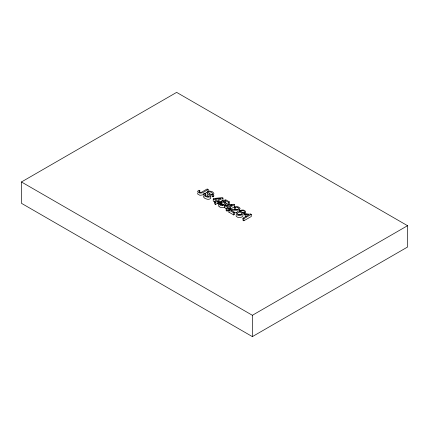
<?xml version="1.0" encoding="UTF-8"?>
<svg xmlns="http://www.w3.org/2000/svg" width="429" height="429" viewBox="0 0 429 429"><rect width="100%" height="100%" fill="white"/><g stroke="black" fill="none" stroke-linecap="round" stroke-linejoin="round"><path stroke-width="0.64" d="M198.981 191.522L199.823 190.669L199.823 192.267M236.148 215.256L236.111 215.916A3.137 1.813 0 0 0 236.433 216.506L237.816 217.347A3.024 1.743 0 0 0 238.824 217.562A2.933 1.695 0 0 0 239.468 217.583L240.127 217.519A3.952 2.279 0 0 0 241.581 217.095L242.744 216.264L242.986 215.186M197.967 192.986L197.742 193.297A2.263 1.308 0 0 0 197.812 194.139L199.898 195.281L202.257 195.002A7.722 4.462 0 0 0 203.132 194.557L207.609 191.977M220.157 203.105L220.463 202.82L219.235 202.467M241.355 210.843A2.965 1.716 0 0 1 243.007 210.687A1.791 1.035 0 0 1 244.45 211.738A2.542 1.469 0 0 1 243.988 212.371L244.021 214.521L244.991 214.999L244.991 212.864L245.608 212.146A2.622 1.512 0 0 0 245.672 211.701A2.638 1.523 0 0 0 245.511 211.261L243.806 210.194A3.041 1.754 0 0 0 242.776 210.012C240.353 210.092 236.62 211.122 236.111 213.781A3.137 1.813 0 0 0 236.433 214.377L237.816 215.219A3.024 1.743 0 0 0 238.824 215.428A2.933 1.695 0 0 0 239.468 215.449L240.127 215.39A3.952 2.279 0 0 0 241.581 214.961L242.862 213.958L242.921 212.881A2.799 1.619 0 0 0 242.551 212.414L242.154 212.135A3.041 1.759 0 0 0 241.098 211.738L240.921 211.701A2.751 1.587 0 0 0 240.176 211.626L239.382 211.669A10.189 5.883 0 0 1 240.428 211.138L241.345 210.832M244.991 214.999L245.608 214.28A2.622 1.512 0 0 0 245.672 213.835A2.638 1.523 0 0 0 245.592 213.54M213.819 195.345L213.851 195.468A2.772 1.603 0 0 1 213.814 195.967A3.078 1.78 0 0 1 213.417 196.541L213.009 196.852L212.001 196.348L212.001 194.214L212.511 193.651A1.802 1.04 0 0 0 212.548 193.313L211.186 192.133L209.341 191.833A1.271 0.735 0 0 0 208.934 191.961L208.574 192.203A1.137 0.654 0 0 0 208.456 192.412L210.8 195.694A2.477 1.432 0 0 1 210.398 196.434L210.28 196.525A3.003 1.732 0 0 1 210.012 196.702A2.778 1.603 0 0 1 209.17 197.034L208.564 197.147A2.923 1.689 0 0 1 207.69 197.179L205.073 196.402L203.48 194.846A3.239 1.872 0 0 1 203.459 194.283A3.443 1.989 0 0 1 203.952 193.49L204.424 193.141L205.427 193.629L205.309 195.849M205.427 193.629L204.821 194.332L204.923 194.986A3.486 2.011 0 0 0 205.153 195.297L205.748 195.78A4.976 2.874 0 0 0 206.183 196.021L208.387 196.418A1.48 0.853 0 0 0 208.902 196.251A1.577 0.912 0 0 0 209.148 196.101L209.213 196.048A1.325 0.761 0 0 0 209.406 195.597L207.379 193.248A3.55 2.048 0 0 1 207.191 192.932L207.094 192.396A2.338 1.351 0 0 1 207.577 191.666L207.952 191.436A2.612 1.507 0 0 1 208.784 191.157L209.17 191.093A2.531 1.464 0 0 1 209.781 191.066L212.253 191.736A6.574 3.797 0 0 1 212.822 192.079L213.851 193.34A2.772 1.603 0 0 1 213.814 193.833A3.078 1.78 0 0 1 213.417 194.412L213.009 194.718L213.009 196.852M21.45 181.971L176.63 92.38L407.55 225.697L407.55 247.029L252.37 336.62L21.45 203.303L21.45 181.971L252.37 315.288L407.55 225.697M208.167 191.65L208.167 189.521L203.137 192.423A7.722 4.462 0 0 1 202.263 192.868L199.898 193.147L197.812 192.004A2.263 1.308 0 0 1 197.742 191.162L198.82 190.229L199.823 190.669M214.832 201.984L213.234 201.062L213.234 198.927L214.06 198.45L222.217 197.63L222.957 198.059L222.957 200.193L219.235 202.338M219.171 203.528L218.34 204.011L217.342 203.432L215.572 204.456L214.666 203.931L214.666 201.796L216.436 200.777L213.234 198.927M214.666 201.796L215.572 202.322L217.342 201.303L218.34 201.877L219.171 201.394L219.171 202.461A3.105 1.791 0 0 0 219.101 204.429L219.509 204.73A4.773 2.756 0 0 0 219.9 204.96L220.721 205.293A3.142 1.813 0 0 0 221.991 205.491L222.581 205.475M222.957 198.059L218.173 200.82L219.171 201.394M225.52 200.654L228.464 202.354L229.333 201.855L229.333 203.984L228.464 204.488L225.52 202.783L225.52 200.654L223.134 201.566A3.475 2.006 0 0 1 225.011 202.097L225.22 202.247A3.142 1.813 0 0 1 225.949 203.244A3.486 2.011 0 0 1 225.954 203.437A3.18 1.834 0 0 1 225.456 204.418L225.027 204.735A3.947 2.279 0 0 1 222.587 205.496M226.308 208.612L224.705 207.684L224.705 205.55L225.536 205.073L233.692 204.258L234.432 204.681L234.432 206.816L230.711 208.966M230.646 209.62L230.646 208.022L229.815 208.499L228.818 207.926L228.818 210.06L227.048 211.079L226.142 210.553L226.142 208.424L227.912 207.4L224.705 205.55M226.142 208.424L227.048 208.944L228.818 207.926M234.432 204.681L229.649 207.443L230.646 208.022M228.855 209.99L233.735 212.805L234.609 212.307L234.609 214.436L233.735 214.94L228.855 212.124L228.855 209.99A2.284 1.319 0 0 1 229.59 209.684L233.478 209.502A29.569 17.069 0 0 0 234.727 209.561C235.945 210.022 240.31 209.164 237.902 207.523M246.702 213.873L245.828 214.377L245.828 216.511M250.692 214.033L251.276 214.371L251.276 216.506L243.865 220.785L242.953 220.265L242.953 218.13L248.734 214.795A7.958 4.596 0 0 1 245.844 214.361M242.953 218.13L243.865 218.656L251.276 214.371M238.106 214.698L239.291 214.763A2.317 1.335 0 0 0 240.449 214.516L240.76 214.382A4.054 2.338 0 0 0 241.055 214.216L241.43 213.937A2.124 1.228 0 0 0 241.758 213.401A2.027 1.169 0 0 0 239.688 212.151A2.279 1.314 0 0 0 238.293 212.473L237.264 213.685L238.288 214.602A2.279 1.314 0 0 1 239.688 214.264M237.763 209.561A1.989 1.148 0 0 0 235.382 209.615L235.146 209.765L235.408 207.497M234.448 209.111L234.309 207.041L235.451 206.644A2.853 1.646 0 0 1 237.757 206.724L238.578 207.051A5.373 3.105 0 0 1 238.969 207.271L239.645 207.829A2.864 1.652 0 0 1 239.929 208.419A3.051 1.764 0 0 1 239.934 208.591M223.718 204.451A2.279 1.319 0 0 0 221.884 204.183L221.149 203.641L221.149 201.512L225.659 199.732L229.333 201.855M209.341 193.967L210.773 194.096L212.151 194.857M237.065 212.382L234.062 212.366M244.021 212.387L244.991 212.864M212.001 194.214L213.009 194.718M208.167 189.521L207.191 188.953L202.107 191.892A5.228 3.019 0 0 1 201.142 192.364A1.485 0.858 0 0 1 199.077 191.522M234.609 212.307L230.99 210.215A4.204 2.429 0 0 1 231.998 210.151L232.078 210.151A11.052 6.381 0 0 1 232.362 210.156L237.065 210.248L239.296 209.577A2.751 1.587 0 0 0 239.94 208.591M234.309 207.041L235.146 207.636M221.149 201.512L221.89 202.064A2.279 1.319 0 0 1 224.099 202.536M219.122 206.558L219.509 206.858A4.773 2.756 0 0 0 219.9 207.094L220.721 207.427A3.142 1.813 0 0 0 221.991 207.62L222.581 207.609A3.947 2.279 0 0 0 225.016 206.864M208.708 196.745L207.379 195.383A3.55 2.048 0 0 1 207.191 195.066L207.094 194.525A2.338 1.351 0 0 1 207.389 193.967M239.575 209.878L239.645 209.958A2.864 1.652 0 0 1 239.929 210.548A3.051 1.764 0 0 1 239.934 210.725M210.392 196.852L210.8 197.823A2.477 1.432 0 0 1 210.398 198.563L210.28 198.659A3.003 1.732 0 0 1 210.012 198.836A2.778 1.603 0 0 1 209.17 199.169L208.564 199.281A2.923 1.689 0 0 1 207.69 199.313L205.073 198.536L203.48 196.975A3.239 1.872 0 0 1 203.459 196.418A3.443 1.989 0 0 1 203.561 196.139M252.37 315.288L252.37 336.62M243.865 218.656L243.865 220.785M233.735 212.805L233.735 214.94M229.815 208.499L229.815 210.103M228.464 202.354L228.464 204.488M227.048 208.944L227.048 211.079M221.89 202.064L221.89 204.199M220.463 202.82L220.463 204.949M218.34 201.877L218.34 204.011M217.342 201.303L217.342 203.432M215.572 202.322L215.572 204.456M246.069 216.554A7.958 4.596 0 0 1 245.844 216.495M250.708 214.076A6.446 3.722 0 0 1 246.755 213.808M242.551 212.805A2.965 1.716 0 0 1 243.007 212.816A1.791 1.035 0 0 1 244.326 213.47M244.299 214.21A2.542 1.469 0 0 1 243.988 214.505M239.688 214.286A2.027 1.169 0 0 1 241.323 214.714M228.855 212.124A2.284 1.319 0 0 1 229.295 211.915M239.94 210.725A2.751 1.587 0 0 1 239.918 210.891M235.382 207.48A1.989 1.148 0 0 1 237.934 207.502M219.101 206.564A3.105 1.791 0 0 1 218.983 204.826M225.868 205.105A3.142 1.813 0 0 1 225.927 205.287M224.126 202.526A2.156 1.244 0 0 1 224.367 203.973L223.949 204.247A3.893 2.247 0 0 1 223.648 204.413L223.439 204.51A2.467 1.426 0 0 1 222.093 204.805A2.048 1.185 0 0 1 219.863 203.652M219.9 203.652A2.118 1.223 0 0 1 220.168 203.105M220.597 198.375L217.267 200.295L214.956 198.965L220.597 198.375M232.073 204.998L228.743 206.923L226.432 205.588L232.073 204.998"/></g></svg>
